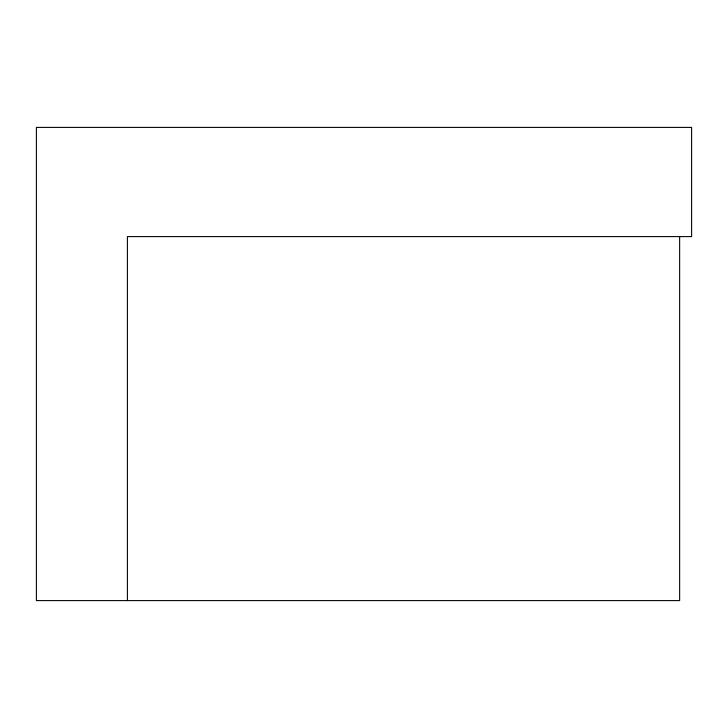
<?xml version="1.0" encoding="UTF-8"?>
<svg xmlns="http://www.w3.org/2000/svg" width="728" height="728" viewBox="0 0 728 728"><rect width="100%" height="100%" fill="white"/><g stroke="black" fill="none" stroke-linecap="round" stroke-linejoin="round"><path stroke-width="1.09" d="M679.643 236.6L679.643 600.6L36.4 600.6L36.4 127.4L691.6 127.4L691.6 236.6L127.4 236.6L127.4 600.6"/></g></svg>
